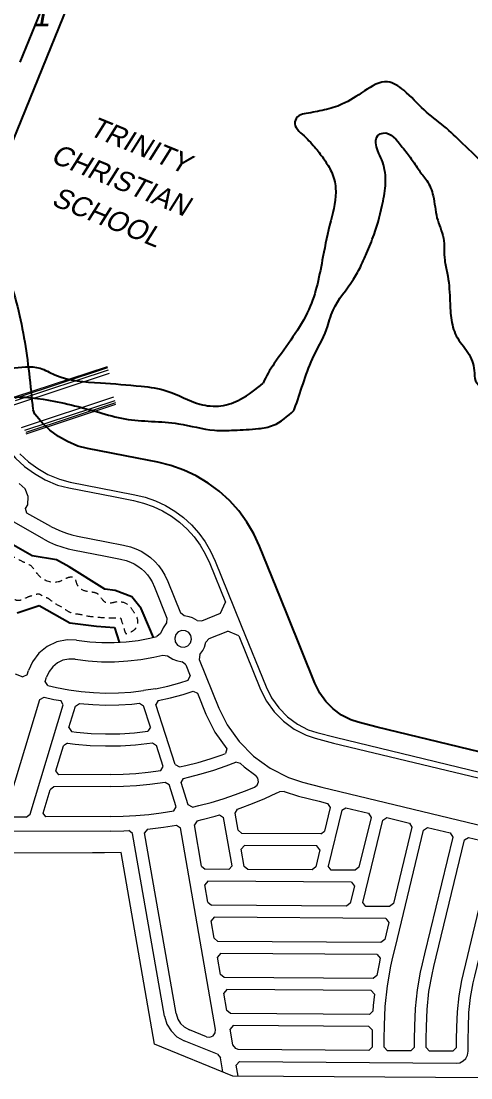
# Model space of a CAD drawing. Header units: inches. Extents: x -1369 to 1198, y -366 to 1398.
# Drawn here: x -499.01 to -489.01, y 978.18 to 1001.66 of the extents above; entities that cross this region are included whole.
import ezdxf
from ezdxf.enums import TextEntityAlignment as Align

# ---------------------------------------------------------------- set-up
doc = ezdxf.new("R2010")
doc.units = ezdxf.units.IN
doc.header["$MEASUREMENT"] = 0
doc.linetypes.add('DASHED', pattern=[0.75, 0.5, -0.25])
for name, color, linetype, lineweight in [('BLOCKINGS', 5, 'Continuous', 13), ('BOUNDARY', 3, 'Continuous', 13), ('LAGOON', 140, 'Continuous', 13), ('RIVER', 6, 'Continuous', 13), ('RIVER2', 6, 'Continuous', 13), ('SUBDIVIDION', 8, 'Continuous', 25)]:
    doc.layers.add(name, color=color, linetype=linetype, lineweight=lineweight)
for name, color, linetype in [('CREEK_RIVER', 7, 'Continuous'), ('Layer1', 7, 'Continuous'), ('PRIVATE', 181, 'Continuous'), ('SUBLOTS', 1, 'Continuous')]:
    doc.layers.add(name, color=color, linetype=linetype)
doc.styles.add('PX-0', font='leroy')

msp = doc.modelspace()

# ---------------------------------------------------------------- linework, layer by layer
at = {"layer": 'BLOCKINGS', "color": 8}
for p, q in [((-498.9217, 991.2669), (-499.0565, 991.3893)), ((-498.8533, 991.0981), (-498.9217, 991.2669)), ((-498.8649, 990.9163), (-498.8533, 991.0981)), ((-498.9113, 990.8338), (-498.8649, 990.9163)), ((-498.8824, 990.7309), (-498.9113, 990.8338)), ((-498.5044, 990.152), (-499.4866, 990.7019)), ((-498.3523, 990.4342), (-498.8824, 990.7309)), ((-497.7581, 990.2165), (-497.1129, 990.0911)), ((-497.1129, 990.0911), (-496.7307, 990.0168)), ((-497.8243, 989.9029), (-497.174, 989.7766)), ((-496.7307, 990.0168), (-496.5792, 989.9794)), ((-496.5792, 989.9794), (-496.459, 989.9367)), ((-496.459, 989.9367), (-496.3438, 989.8823)), ((-496.3438, 989.8823), (-496.2344, 989.8168)), ((-497.174, 989.7766), (-496.7997, 989.7037)), ((-496.7997, 989.7037), (-496.6714, 989.6721)), ((-496.6714, 989.6721), (-496.5814, 989.6401)), ((-496.5814, 989.6401), (-496.4949, 989.5993)), ((-496.2344, 989.8168), (-496.1325, 989.741)), ((-496.1325, 989.741), (-496.0384, 989.6552)), ((-496.0384, 989.6552), (-495.9533, 989.5605)), ((-496.4949, 989.5993), (-496.4129, 989.5501)), ((-496.4129, 989.5501), (-496.3366, 989.4934)), ((-496.3366, 989.4934), (-496.2661, 989.4291)), ((-496.2661, 989.4291), (-496.2023, 989.3582)), ((-495.9533, 989.5605), (-495.878, 989.4577)), ((-495.878, 989.4577), (-495.8132, 989.3481)), ((-496.2023, 989.3582), (-496.1458, 989.2811)), ((-496.1458, 989.2811), (-496.0973, 989.199)), ((-496.0973, 989.199), (-496.042, 989.0793)), ((-495.8132, 989.3481), (-495.7478, 989.2067)), ((-495.7478, 989.2067), (-495.4675, 988.513)), ((-496.042, 989.0793), (-495.7662, 988.3968)), ((-494.5725, 988.5028), (-494.4682, 988.7486)), ((-495.3847, 988.4455), (-495.4675, 988.513)), ((-495.2748, 988.4253), (-495.3847, 988.4455)), ((-494.9893, 988.3344), (-494.5725, 988.5028)), ((-495.7771, 988.2906), (-495.8526, 988.1779)), ((-495.7662, 988.3968), (-495.7771, 988.2906)), ((-495.1971, 988.3973), (-495.2748, 988.4253)), ((-495.0959, 988.341), (-495.1971, 988.3973)), ((-495.0959, 988.341), (-494.9893, 988.3344)), ((-496.1444, 987.9455), (-495.9887, 987.9828)), ((-495.907, 988.0516), (-495.9887, 987.9828)), ((-495.8526, 988.1779), (-495.907, 988.0516)), ((-494.8293, 987.9382), (-494.4125, 988.1066)), ((-494.1667, 988.0022), (-494.4125, 988.1066)), ((-494.1667, 988.0022), (-493.6852, 986.8108)), ((-497.7787, 987.9062), (-497.4805, 987.8697)), ((-497.4805, 987.8697), (-497.2124, 987.853)), ((-497.2124, 987.853), (-496.9438, 987.8522)), ((-496.9438, 987.8522), (-496.6757, 987.8674)), ((-496.6757, 987.8674), (-496.4089, 987.8986)), ((-496.4089, 987.8986), (-496.1444, 987.9455)), ((-494.9716, 987.6747), (-494.9351, 987.7487)), ((-494.9351, 987.7487), (-494.9014, 987.8594)), ((-494.8293, 987.9382), (-494.9014, 987.8594)), ((-496.3467, 987.4756), (-496.0572, 987.527)), ((-496.0572, 987.527), (-495.8597, 987.5743)), ((-495.8597, 987.5743), (-495.7543, 987.5569)), ((-495.7543, 987.5569), (-495.6381, 987.4837)), ((-495.0366, 987.5839), (-495.0492, 987.4778)), ((-495.0366, 987.5839), (-494.9716, 987.6747)), ((-497.8117, 987.4798), (-497.5198, 987.4441)), ((-497.5198, 987.4441), (-497.2264, 987.4258)), ((-497.2264, 987.4258), (-496.9323, 987.4249)), ((-496.9323, 987.4249), (-496.6388, 987.4416)), ((-496.6388, 987.4416), (-496.3467, 987.4756)), ((-495.6381, 987.4837), (-495.5542, 987.4498)), ((-495.5542, 987.4498), (-495.4272, 987.4234)), ((-495.3452, 987.3549), (-495.4272, 987.4234)), ((-495.3452, 987.3549), (-495.2474, 987.1129)), ((-495.0492, 987.4778), (-494.6111, 986.3935)), ((-499.1417, 987.1538), (-498.9696, 987.0896)), ((-498.8738, 987.137), (-498.9696, 987.0896)), ((-498.8738, 987.137), (-498.8458, 987.2293)), ((-498.4726, 986.9878), (-498.4443, 987.081)), ((-495.2928, 987.0162), (-495.2474, 987.1129)), ((-498.4193, 986.8952), (-498.4726, 986.9878)), ((-498.4193, 986.8952), (-498.2253, 986.8494)), ((-498.2253, 986.8494), (-497.9527, 986.7991)), ((-497.9527, 986.7991), (-497.6778, 986.7622)), ((-496.0212, 986.8263), (-496.2859, 986.7832)), ((-496.0212, 986.8263), (-495.7501, 986.8844)), ((-495.7501, 986.8844), (-495.4821, 986.9557)), ((-495.4821, 986.9557), (-495.2928, 987.0162)), ((-493.6852, 986.8108), (-493.5555, 986.5509)), ((-499.3612, 984.0561), (-498.5941, 986.5869)), ((-498.5941, 986.5869), (-498.5015, 986.6402)), ((-498.5015, 986.6402), (-498.2803, 986.588)), ((-498.2803, 986.588), (-498.1274, 986.5598)), ((-498.0719, 986.4685), (-498.1274, 986.5598)), ((-497.6778, 986.7622), (-497.4015, 986.7388)), ((-497.4015, 986.7388), (-497.1244, 986.7291)), ((-497.1244, 986.7291), (-496.8472, 986.733)), ((-496.8472, 986.733), (-496.5704, 986.7506)), ((-496.5704, 986.7506), (-496.2859, 986.7832)), ((-495.9603, 986.5663), (-496.0137, 986.4738)), ((-495.9603, 986.5663), (-495.6878, 986.6246)), ((-495.6878, 986.6246), (-495.4071, 986.6993)), ((-495.4071, 986.6993), (-495.1871, 986.7696)), ((-495.1871, 986.7696), (-495.0904, 986.7242)), ((-495.0904, 986.7242), (-494.9035, 986.2617)), ((-498.8091, 984.0364), (-498.0719, 986.4685)), ((-497.9457, 985.9641), (-497.8023, 986.4372)), ((-497.8023, 986.4372), (-497.7139, 986.4972)), ((-497.7139, 986.4972), (-497.4175, 986.4722)), ((-497.4175, 986.4722), (-497.1272, 986.462)), ((-497.1272, 986.462), (-496.8368, 986.4661)), ((-496.8368, 986.4661), (-496.547, 986.4845)), ((-496.547, 986.4845), (-496.3752, 986.5039)), ((-496.3752, 986.5039), (-496.2854, 986.446)), ((-496.1314, 985.9697), (-496.2854, 986.446)), ((-495.5824, 985.1401), (-496.0137, 986.4738)), ((-494.6111, 986.3935), (-494.4277, 986.0259)), ((-493.5555, 986.5509), (-493.3835, 986.3104)), ((-494.9035, 986.2617), (-494.7031, 985.8602)), ((-493.3835, 986.3104), (-493.1755, 986.1004)), ((-493.1755, 986.1004), (-492.9374, 985.9255)), ((-497.9457, 985.9641), (-497.8879, 985.8743)), ((-497.8879, 985.8743), (-497.7765, 985.8593)), ((-497.7765, 985.8593), (-497.4557, 985.8322)), ((-496.4907, 985.8458), (-496.1893, 985.8799)), ((-496.1314, 985.9697), (-496.1893, 985.8799)), ((-494.7031, 985.8602), (-494.4368, 985.4879)), ((-494.4277, 986.0259), (-494.1616, 985.654)), ((-492.9374, 985.9255), (-492.6744, 985.7903)), ((-497.9786, 985.617), (-498.0685, 985.5592)), ((-497.9786, 985.617), (-497.8055, 985.5938)), ((-497.4557, 985.8322), (-497.1339, 985.8209)), ((-497.1339, 985.8209), (-496.812, 985.8255)), ((-496.812, 985.8255), (-496.4907, 985.8458)), ((-496.4672, 985.5797), (-496.0901, 985.6223)), ((-496.0901, 985.6223), (-496.0003, 985.5644)), ((-494.1616, 985.654), (-493.8404, 985.3296)), ((-492.6744, 985.7903), (-492.4679, 985.7229)), ((-492.4679, 985.7229), (-492.0606, 985.6185)), ((-492.0606, 985.6185), (-487.5227, 984.5219)), ((-498.239, 984.9966), (-498.0685, 985.5592)), ((-497.8055, 985.5938), (-497.4716, 985.5656)), ((-497.4716, 985.5656), (-497.1367, 985.5538)), ((-497.1367, 985.5538), (-496.8017, 985.5585)), ((-496.8017, 985.5585), (-496.4672, 985.5797)), ((-495.8496, 985.0982), (-496.0003, 985.5644)), ((-494.5382, 985.3587), (-494.4676, 985.3856)), ((-494.4368, 985.4879), (-494.4676, 985.3856)), ((-495.3491, 985.1173), (-495.0758, 985.1875)), ((-495.0758, 985.1875), (-494.8054, 985.268)), ((-494.8054, 985.268), (-494.5382, 985.3587)), ((-494.4476, 985.1074), (-494.2342, 985.189)), ((-494.1298, 985.1664), (-494.2342, 985.189)), ((-494.1298, 985.1664), (-494.0504, 985.0862)), ((-493.8404, 985.3296), (-493.4731, 985.0599)), ((-498.1751, 984.911), (-498.239, 984.9966)), ((-497.0264, 984.917), (-498.1751, 984.911)), ((-497.0315, 984.9169), (-496.7444, 984.9239)), ((-496.7444, 984.9239), (-496.4628, 984.9414)), ((-496.4628, 984.9414), (-496.182, 984.9695)), ((-496.182, 984.9695), (-495.9063, 985.0077)), ((-495.9063, 985.0077), (-495.8496, 985.0982)), ((-495.5824, 985.1401), (-495.4899, 985.0868)), ((-495.4899, 985.0868), (-495.3491, 985.1173)), ((-495.2875, 984.8574), (-495.0045, 984.9301)), ((-495.0045, 984.9301), (-494.7244, 985.0135)), ((-494.7244, 985.0135), (-494.4476, 985.1074)), ((-494.0504, 985.0862), (-493.7917, 984.8963)), ((-493.4731, 985.0599), (-493.0663, 984.8508)), ((-496.4412, 984.6751), (-496.1504, 984.7043)), ((-496.1504, 984.7043), (-495.8096, 984.7515)), ((-495.8096, 984.7515), (-495.7191, 984.6948)), ((-495.559, 984.1997), (-495.7191, 984.6948)), ((-495.4532, 984.7405), (-495.3999, 984.8331)), ((-495.2934, 984.2462), (-495.4532, 984.7405)), ((-495.3999, 984.8331), (-495.2875, 984.8574)), ((-493.0663, 984.8508), (-492.7516, 984.748)), ((-492.7516, 984.748), (-492.3226, 984.6378)), ((-498.5228, 984.0604), (-498.3654, 984.5795)), ((-498.2798, 984.6434), (-498.3654, 984.5795)), ((-497.025, 984.6499), (-498.2798, 984.6434)), ((-497.025, 984.6499), (-496.7329, 984.657)), ((-496.7329, 984.657), (-496.4412, 984.6751)), ((-494.5131, 984.3801), (-494.2448, 984.4709)), ((-494.2448, 984.4709), (-493.9797, 984.5707)), ((-493.9797, 984.5707), (-493.823, 984.6358)), ((-493.5901, 984.3855), (-493.3225, 984.5074)), ((-493.3225, 984.5074), (-493.2651, 984.536)), ((-493.1586, 984.5438), (-493.2651, 984.536)), ((-493.1586, 984.5438), (-492.8412, 984.4402)), ((-492.3226, 984.6378), (-487.761, 983.5355)), ((-495.2005, 984.1935), (-495.2934, 984.2462)), ((-495.2005, 984.1935), (-495.0582, 984.226)), ((-495.0582, 984.226), (-494.7844, 984.2985)), ((-494.7844, 984.2985), (-494.5131, 984.3801)), ((-494.137, 984.1691), (-493.8617, 984.2727)), ((-493.8617, 984.2727), (-493.5901, 984.3855)), ((-492.8412, 984.4402), (-492.3832, 984.3228)), ((-492.3832, 984.3228), (-492.1928, 984.2768)), ((-492.1928, 984.2768), (-492.1371, 984.1856)), ((-498.8947, 983.9725), (-499.2974, 983.9704)), ((-498.8947, 983.9725), (-498.8091, 984.0364)), ((-498.4589, 983.9748), (-498.5228, 984.0604)), ((-497.0215, 983.9823), (-498.4589, 983.9748)), ((-497.0215, 983.9823), (-496.7383, 983.9886)), ((-496.7383, 983.9886), (-496.4555, 984.0044)), ((-496.4555, 984.0044), (-496.1734, 984.0298)), ((-496.1734, 984.0298), (-495.8922, 984.0647)), ((-495.8922, 984.0647), (-495.6149, 984.1087)), ((-495.6149, 984.1087), (-495.559, 984.1997)), ((-494.9815, 983.9148), (-494.6972, 983.99)), ((-494.6972, 983.99), (-494.5977, 984.02)), ((-494.5977, 984.02), (-494.5068, 983.9639)), ((-494.2519, 984.0568), (-494.1973, 984.1486)), ((-494.1859, 983.6781), (-494.2519, 984.0568)), ((-494.1973, 984.1486), (-494.137, 984.1691)), ((-492.1371, 984.1856), (-492.2636, 983.6621)), ((-491.8775, 984.1229), (-492.1783, 982.8776)), ((-491.8775, 984.1229), (-491.7864, 984.1786)), ((-491.7864, 984.1786), (-491.2843, 984.0572)), ((-491.2843, 984.0572), (-491.2286, 983.9661)), ((-496.1393, 983.7111), (-495.8474, 983.7473)), ((-495.8474, 983.7473), (-495.5562, 983.7935)), ((-495.5562, 983.7935), (-495.4693, 983.7314)), ((-495.0967, 983.8885), (-495.1558, 983.7995)), ((-494.9962, 982.8828), (-495.1558, 983.7995)), ((-495.0967, 983.8885), (-494.9815, 983.9148)), ((-494.32, 982.8915), (-494.5068, 983.9639)), ((-491.2286, 983.9661), (-491.4969, 982.8554)), ((-497.0171, 983.6619), (-499.4183, 983.6493)), ((-497.0171, 983.6619), (-496.7258, 983.6683)), ((-496.7258, 983.6683), (-496.6157, 983.6745)), ((-496.5321, 983.6081), (-496.6157, 983.6745)), ((-495.8246, 979.5464), (-496.5321, 983.6081)), ((-496.1982, 983.7058), (-496.2632, 983.6211)), ((-495.5644, 979.6089), (-496.2632, 983.6211)), ((-496.1982, 983.7058), (-496.1393, 983.7111)), ((-494.6891, 979.2525), (-495.4693, 983.7314)), ((-494.1044, 983.6091), (-494.1859, 983.6781)), ((-492.3477, 983.5963), (-494.1044, 983.6091)), ((-492.3477, 983.5963), (-492.2636, 983.6621)), ((-494.1131, 983.2601), (-494.0441, 983.3416)), ((-492.4299, 983.3299), (-494.0441, 983.3416)), ((-492.3642, 983.2457), (-492.4299, 983.3299)), ((-494.0462, 982.8759), (-494.1131, 983.2601)), ((-492.3642, 983.2457), (-492.4568, 982.8623)), ((-494.9962, 982.8828), (-494.9147, 982.8138)), ((-494.389, 982.81), (-494.9147, 982.8138)), ((-494.32, 982.8915), (-494.389, 982.81)), ((-493.9647, 982.8069), (-494.0462, 982.8759)), ((-492.5409, 982.7966), (-493.9647, 982.8069)), ((-492.4568, 982.8623), (-492.5409, 982.7966)), ((-492.1126, 982.7935), (-492.1783, 982.8776)), ((-491.4969, 982.8554), (-491.5811, 982.7896)), ((-491.5811, 982.7896), (-492.1126, 982.7935)), ((-494.8543, 982.5463), (-494.9234, 982.4648)), ((-494.8565, 982.0807), (-494.9234, 982.4648)), ((-491.6632, 982.5231), (-494.8543, 982.5463)), ((-491.5975, 982.439), (-491.6901, 982.0556)), ((-491.6632, 982.5231), (-491.5975, 982.439)), ((-494.8565, 982.0807), (-494.7749, 982.0116)), ((-491.7743, 981.9898), (-494.7749, 982.0116)), ((-491.6901, 982.0556), (-491.7743, 981.9898)), ((-494.7146, 981.7441), (-494.7836, 981.6626)), ((-494.7167, 981.2785), (-494.7836, 981.6626)), ((-490.8966, 981.7164), (-494.7146, 981.7441)), ((-490.8308, 981.6322), (-490.9234, 981.2489)), ((-490.8966, 981.7164), (-490.8308, 981.6322)), ((-494.7167, 981.2785), (-494.6352, 981.2094)), ((-491.0076, 981.1831), (-494.6352, 981.2094)), ((-490.9234, 981.2489), (-491.0076, 981.1831)), ((-494.5749, 980.9419), (-494.6439, 980.8604)), ((-491.089, 980.9166), (-494.5749, 980.9419)), ((-494.577, 980.4763), (-494.6439, 980.8604)), ((-491.0501, 980.7118), (-491.096, 980.4515)), ((-491.089, 980.9166), (-491.0226, 980.8329)), ((-491.0226, 980.8329), (-491.0501, 980.7118)), ((-494.4955, 980.4072), (-494.577, 980.4763)), ((-491.096, 980.4515), (-491.178, 980.3832)), ((-491.178, 980.3832), (-494.4955, 980.4072)), ((-494.4351, 980.1397), (-494.5042, 980.0582)), ((-494.4373, 979.6741), (-494.5042, 980.0582)), ((-491.2248, 980.1164), (-494.4351, 980.1397)), ((-491.2248, 980.1164), (-491.1537, 980.0367)), ((-491.1537, 980.0367), (-491.181, 979.7842)), ((-491.181, 979.7842), (-491.1863, 979.6563)), ((-495.8246, 979.5464), (-495.7709, 979.3721)), ((-495.5644, 979.6089), (-495.5257, 979.4833)), ((-494.3558, 979.6051), (-494.4373, 979.6741)), ((-491.2636, 979.5826), (-494.3558, 979.6051)), ((-491.1863, 979.6563), (-491.2636, 979.5826)), ((-495.7709, 979.3721), (-495.6752, 979.2169)), ((-495.5257, 979.4833), (-495.4657, 979.386)), ((-495.4657, 979.386), (-495.3832, 979.3069)), ((-495.3832, 979.3069), (-495.2686, 979.2426)), ((-494.2954, 979.3376), (-494.3645, 979.2561)), ((-491.2748, 979.3156), (-494.2954, 979.3376)), ((-491.2748, 979.3156), (-491.1998, 979.2396)), ((-495.6752, 979.2169), (-495.5436, 979.0907)), ((-495.5436, 979.0907), (-495.3846, 979.0014)), ((-494.8908, 979.0896), (-495.2686, 979.2426)), ((-494.3038, 978.9079), (-494.3645, 979.2561)), ((-491.2012, 979.0434), (-491.2025, 978.8565)), ((-491.1998, 979.2396), (-491.2012, 979.0434)), ((-494.6459, 978.7023), (-495.3846, 979.0014)), ((-494.2367, 978.8248), (-494.3038, 978.9079)), ((-494.1821, 978.8026), (-494.2367, 978.8248)), ((-491.2025, 978.8565), (-491.2786, 978.7815)), ((-494.6459, 978.7023), (-494.5788, 978.6192)), ((-494.5245, 978.3074), (-494.5788, 978.6192)), ((-491.2786, 978.7815), (-494.1821, 978.8026))]:
    msp.add_line(p, q, dxfattribs=at)
for points in [[(-499.3793, 992.2407), (-499.1352, 991.9523), (-498.9351, 991.768), (-498.7149, 991.6069), (-498.4766, 991.4706), (-498.2021, 991.3534), (-497.9502, 991.2876), (-496.9192, 991.0873), (-496.5121, 991.0081), (-496.287, 990.9525), (-496.0717, 990.876), (-495.8653, 990.7786), (-495.6694, 990.6613), (-495.4862, 990.525), (-495.3174, 990.3711), (-495.1647, 990.2012), (-495.0297, 990.017), (-494.9136, 989.8204), (-494.8163, 989.6102), (-494.4682, 988.7486)], [(-498.3523, 990.4342), (-498.2395, 990.3756), (-498.1232, 990.3244), (-498.0039, 990.2807), (-497.882, 990.2447), (-497.7581, 990.2165)], [(-498.5044, 990.152), (-498.378, 990.0865), (-498.2431, 990.027), (-498.1046, 989.9763), (-497.9631, 989.9345), (-497.8243, 989.9029)], [(-497.7787, 987.9062), (-497.9843, 987.9129), (-498.2171, 987.8644), (-498.4318, 987.7624), (-498.6165, 987.6126), (-498.7606, 987.4236), (-498.8458, 987.2293)], [(-497.8117, 987.4798), (-497.9472, 987.4842), (-498.0799, 987.4565), (-498.2024, 987.3984), (-498.3077, 987.313), (-498.3899, 987.2052), (-498.4443, 987.081)], [(-493.823, 984.6358), (-493.7608, 984.6839), (-493.7313, 984.7569), (-493.7426, 984.8347), (-493.7917, 984.8963)], [(-490.2666, 979.0367), (-490.2679, 978.8498), (-490.344, 978.7748), (-490.8605, 978.7785), (-490.9355, 978.8546), (-490.9342, 979.0415), (-490.932, 979.3402), (-490.9145, 979.7644), (-490.8649, 980.2239), (-490.7882, 980.659), (-490.7426, 980.8605), (-490.6875, 981.088), (-490.0605, 983.6838), (-489.9693, 983.7395), (-489.4672, 983.6181), (-489.4115, 983.527), (-490.0386, 980.9311), (-490.0925, 980.7082), (-490.1335, 980.5272), (-490.2035, 980.1301), (-490.2484, 979.7147), (-490.2645, 979.3241), (-490.2666, 979.0368)], [(-489.1301, 980.7115), (-489.1824, 980.495), (-489.217, 980.3426), (-489.2776, 979.9986), (-489.3158, 979.6452), (-489.33, 979.3014), (-489.3319, 979.0301), (-489.3332, 978.843), (-489.4093, 978.768), (-489.9259, 978.7717), (-490.0009, 978.8478), (-489.9995, 979.0349), (-489.9975, 979.3176), (-489.9819, 979.6948), (-489.939, 980.0925), (-489.8717, 980.4745), (-489.8325, 980.6473), (-489.779, 980.8684), (-489.152, 983.4642), (-489.0608, 983.5199), (-488.5587, 983.3986), (-488.503, 983.3074), (-489.1301, 980.7115)], [(-494.1832, 978.2151), (-494.2247, 978.4539), (-494.1557, 978.5354), (-489.3357, 978.5004), (-489.2531, 978.5129), (-489.1784, 978.5503), (-489.1189, 978.6089), (-489.0804, 978.6831), (-489.0667, 978.7656), (-489.0649, 979.0282), (-489.063, 979.2949), (-489.0493, 979.6253), (-489.0131, 979.9611), (-488.9551, 980.2899), (-488.9224, 980.4341), (-488.8705, 980.6488), (-488.2434, 983.2447), (-488.1523, 983.3004), (-487.8363, 983.224)], [(-494.8908, 979.0896), (-494.8134, 979.0804), (-494.7421, 979.1117), (-494.6964, 979.1749), (-494.6891, 979.2525)]]:
    msp.add_lwpolyline(points, dxfattribs=at)
for points in [[(-495.2329, 988.0057), (-495.2806, 988.0742), (-495.3534, 988.1152), (-495.4367, 988.1207), (-495.5142, 988.0894), (-495.5704, 988.0276), (-495.5942, 987.9476), (-495.5809, 987.8651), (-495.5332, 987.7965), (-495.4605, 987.7555), (-495.3771, 987.7501), (-495.2997, 987.7814), (-495.2435, 987.8431), (-495.2196, 987.9232), (-495.2329, 988.0057)], [(-491.4117, 982.0709), (-490.969, 983.9033), (-490.8779, 983.959), (-490.3757, 983.8377), (-490.3201, 983.7465), (-490.7302, 982.0486), (-490.8144, 981.9829), (-491.3459, 981.9867)]]:
    msp.add_lwpolyline(points, close=True, dxfattribs=at)
at = {"layer": 'BOUNDARY', "color": 8}
for p, q in [((-497.4241, 983.1791), (-508.5654, 983.1209)), ((-497.157, 983.1804), (-497.4241, 983.1791)), ((-496.7832, 983.1823), (-497.157, 983.1804)), ((-496.041, 978.9215), (-496.7832, 983.1823)), ((-494.2985, 978.2159), (-496.041, 978.9215)), ((-488.6705, 978.1751), (-494.2985, 978.2159))]:
    msp.add_line(p, q, dxfattribs=at)
msp.add_lwpolyline([(-499.0387, 992.0449), (-498.8501, 991.8713), (-498.6421, 991.7191), (-498.417, 991.5903), (-498.1588, 991.4801), (-497.9205, 991.4178), (-496.8937, 991.2183), (-496.4833, 991.1385), (-496.2485, 991.0805), (-496.0208, 990.9996), (-495.8023, 990.8965), (-495.5951, 990.7724), (-495.4012, 990.6282), (-495.2225, 990.4653), (-495.061, 990.2855), (-494.9181, 990.0906), (-494.7953, 989.8826), (-494.6938, 989.6633), (-494.2718, 988.6191), (-494.1154, 988.2317), (-493.5634, 986.8657), (-493.4408, 986.62), (-493.2811, 986.3968), (-493.088, 986.2018), (-492.8669, 986.0394), (-492.6228, 985.9139), (-492.4305, 985.8512), (-492.0284, 985.7481), (-487.5649, 984.6695)], dxfattribs=at)
at = {"layer": 'CREEK_RIVER', "color": 8}
for points, knots in [([(-482.6297, 991.5203), (-482.6174, 991.5909), (-482.5633, 991.7546), (-482.5207, 991.9996), (-482.5282, 992.3003), (-482.3145, 992.5199), (-482.4887, 993.0589), (-482.3723, 993.734), (-482.5455, 994.4956), (-482.7141, 995.0397), (-482.9597, 995.442), (-483.1855, 995.8904), (-483.3639, 996.5673), (-483.5777, 997.1839), (-483.739, 997.7498), (-483.9885, 998.0642), (-484.0816, 998.6093), (-484.5842, 998.4428), (-484.9135, 998.3371), (-485.339, 998.1802), (-485.695, 998.0842), (-486.0351, 998.0504), (-486.2045, 997.8249), (-486.0774, 997.5669), (-486.1019, 997.2641), (-486.064, 996.8481), (-486.0761, 996.4306), (-486.0375, 996.0509), (-485.9884, 995.7621), (-485.9776, 995.4734), (-486.0756, 995.1656), (-486.3608, 994.98), (-486.6043, 994.7622), (-486.855, 994.5752), (-487.1495, 994.4565), (-487.4563, 994.4054), (-487.8042, 994.4699), (-488.0703, 994.7339), (-488.2657, 995.0909), (-488.5681, 995.4237), (-488.5432, 995.8691), (-488.6554, 996.2803), (-488.5025, 996.7327), (-488.3864, 997.1355), (-488.2556, 997.4982), (-488.3637, 998.204), (-488.9916, 998.7408), (-489.5941, 999.3383), (-490.0822, 999.6885), (-490.4165, 1000.0881), (-490.9024, 1000.416), (-491.3999, 1000.1009), (-491.8087, 999.8167), (-492.2678, 999.683), (-492.5857, 999.6241), (-492.8395, 999.5881), (-492.9958, 999.3548), (-492.6929, 999.1001), (-492.4672, 998.8588), (-492.2628, 998.5849), (-492.0855, 998.3063), (-491.9608, 997.8347), (-492.1411, 997.198), (-492.2882, 996.4929), (-492.4064, 995.8267), (-492.6748, 994.9787), (-493.2123, 994.326), (-493.5673, 993.7717), (-493.6295, 993.6175)], [0.40338757, 0.40338757, 0.40338757, 0.40338757, 0.40410731, 0.4050568, 0.40589578, 0.40703704, 0.40767003, 0.41125092, 0.41379197, 0.41538818, 0.41692488, 0.41848428, 0.4203933, 0.4238823, 0.42510041, 0.42612681, 0.42806353, 0.42901368, 0.43066014, 0.43176338, 0.4334808, 0.43440341, 0.43503868, 0.43593689, 0.4369788, 0.43807268, 0.44010255, 0.44114836, 0.44188419, 0.44302886, 0.44403384, 0.44492027, 0.4463267, 0.44733745, 0.44801428, 0.449487, 0.45039632, 0.45142953, 0.45307528, 0.45454815, 0.45564574, 0.45736985, 0.45870761, 0.46028759, 0.46162534, 0.46246432, 0.46725274, 0.46916806, 0.47106532, 0.47316354, 0.47451412, 0.47636075, 0.47829815, 0.47966482, 0.48104338, 0.48158697, 0.4821499, 0.4833913, 0.48467997, 0.48572086, 0.48674726, 0.48798407, 0.49045652, 0.49317119, 0.4952427, 0.49721727, 0.50197472, 0.50364253, 0.50364253, 0.50364253, 0.50364253]), ([(-492.9433, 993.0102), (-492.9389, 993.0214), (-492.7945, 993.3905), (-492.6388, 994.0406), (-492.2179, 994.7126), (-492.0741, 995.3775), (-491.6798, 995.7826), (-491.4529, 996.2144), (-491.3071, 996.5507), (-491.1122, 997.0154), (-490.9743, 997.5636), (-490.8751, 998.1196), (-490.9466, 998.5138), (-491.097, 998.8006), (-491.1635, 999.096), (-490.8194, 999.2542), (-490.5673, 998.8971), (-490.33, 998.6205), (-490.173, 998.3499), (-489.9586, 998.1091), (-489.813, 997.7441), (-489.7971, 997.2921), (-489.5707, 996.8442), (-489.6213, 996.414), (-489.5006, 995.9778), (-489.4749, 995.5446), (-489.4621, 995.0746), (-489.3616, 994.6405), (-489.0569, 994.3209), (-488.9165, 993.975), (-488.943, 993.5527), (-488.5381, 993.4675), (-488.22, 993.2633), (-487.9148, 993.08), (-487.481, 993.0467), (-486.9675, 992.9329), (-486.5605, 993.2967), (-486.0932, 993.4466), (-485.8396, 993.8042), (-485.4834, 994.0526), (-485.3723, 994.4209), (-485.2729, 994.7227), (-485.1913, 995.1613), (-485.1401, 995.6967), (-485.1003, 996.157), (-484.9372, 996.4618), (-484.6302, 996.3302), (-484.5761, 996.0168), (-484.2869, 995.8401), (-484.1983, 995.5187), (-484.1715, 995.148), (-483.8631, 994.9161), (-483.5914, 994.6638), (-483.607, 994.2577), (-483.7874, 993.6511), (-483.7388, 992.9581), (-483.4785, 992.2304), (-483.7713, 991.8377), (-483.8265, 991.5377), (-483.8218, 991.4262)], [0.082395248, 0.082395248, 0.082395248, 0.082395248, 0.082518358, 0.086459264, 0.088884147, 0.090387898, 0.093131589, 0.094323368, 0.095260096, 0.096796618, 0.099357353, 0.100890788, 0.102438919, 0.103163254, 0.104304438, 0.104729984, 0.106499774, 0.107584369, 0.10861325, 0.109564492, 0.110800908, 0.112442601, 0.114036847, 0.11565632, 0.116626168, 0.118537641, 0.11996729, 0.121352024, 0.122856025, 0.124269885, 0.125036601, 0.126701055, 0.127468191, 0.128957606, 0.130115361, 0.131831047, 0.133874088, 0.135150722, 0.136630657, 0.138110592, 0.139347012, 0.140339927, 0.141309775, 0.143798766, 0.145645307, 0.146120928, 0.146813729, 0.148185575, 0.149127352, 0.149939946, 0.151416345, 0.152627201, 0.153638443, 0.154973219, 0.156334867, 0.160048592, 0.161784011, 0.163532564, 0.16462388, 0.16462388, 0.16462388, 0.16462388])]:
    msp.add_open_spline(points, degree=3, knots=knots, dxfattribs=at)
for points in [[(-512.9988, 980.8418), (-513.0246, 982.1338), (-512.5169, 983.221), (-512.2993, 983.8371), (-511.7916, 984.1271), (-511.677, 984.2318), (-511.1992, 984.5947), (-509.4705, 985.9029), (-508.1649, 987.0626), (-506.9681, 988.0411), (-504.3207, 990.288), (-503.4865, 991.1578), (-502.7249, 991.8464), (-502.2897, 992.39), (-501.5281, 993.0061), (-500.6215, 993.586), (-499.8961, 993.8759), (-499.2433, 993.9484), (-498.5905, 993.9484), (-498.2641, 993.8034), (-497.2487, 993.6222), (-496.342, 993.5497), (-495.7618, 993.441), (-495.0364, 993.1511), (-494.565, 993.1148), (-494.1298, 993.2598), (-493.6295, 993.6175)], [(-511.9734, 980.3644), (-511.8278, 981.264), (-512.1905, 981.6989), (-512.0817, 982.5325), (-511.6465, 983.1486), (-511.2476, 983.6922), (-510.5948, 984.3445), (-509.5793, 984.9606), (-509.0716, 985.5405), (-508.6001, 985.9391), (-508.0198, 986.374), (-506.4604, 987.7874), (-505.3361, 988.5847), (-503.1601, 990.7592), (-501.8545, 991.8826), (-501.1292, 992.7887), (-500.3313, 993.1511), (-499.5697, 993.296), (-498.518, 993.2598), (-497.285, 992.9699), (-496.7047, 992.8249), (-495.5079, 992.7162), (-494.71, 992.5712), (-494.2748, 992.5712), (-493.7308, 992.6075), (-493.4044, 992.6799), (-492.9433, 993.0102)]]:
    msp.add_spline(points, degree=3, dxfattribs=at)
at = {"layer": 'LAGOON', "color": 8, "linetype": 'DASHED', "ltscale": 0.3, "start_tangent": (-264.092309, 142.3209484), "end_tangent": (-264.092309, 142.3209484)}
msp.add_spline([(-501.1233, 991.1311), (-501.1876, 991.2305), (-501.157, 991.3376), (-501.0636, 991.3759), (-501.0329, 991.4906), (-500.9901, 991.6038), (-500.9809, 991.6941), (-500.9042, 991.8185), (-500.7848, 991.9348), (-500.6714, 991.9134), (-500.5535, 991.8736), (-500.4372, 991.7726), (-500.4019, 991.5982), (-500.4601, 991.485), (-500.5214, 991.3411), (-500.5102, 991.1244), (-500.3786, 990.9317), (-500.2836, 990.8766), (-500.1948, 990.8475), (-500.1336, 990.8093), (-500.0846, 990.7496), (-499.8194, 990.2956), (-499.5653, 990.0566), (-499.4756, 989.9558), (-499.4196, 989.9148), (-499.3486, 989.8438), (-499.1506, 989.7393), (-498.9616, 989.6419), (-498.7901, 989.5546), (-498.5895, 989.3122), (-498.1883, 989.199), (-498.033, 989.2637), (-497.9457, 989.2992), (-497.826, 989.2895), (-497.7742, 989.1667), (-497.6804, 989.0374), (-497.4345, 988.9695), (-497.305, 988.9307), (-497.195, 988.7981), (-497.0994, 988.7287), (-496.902, 988.7514), (-496.6399, 988.6932), (-496.5008, 988.5283), (-496.4296, 988.399), (-496.4232, 988.2308), (-496.4976, 988.1306), (-496.6076, 988.0757), (-496.6396, 988.062), (-496.661, 988.0525), (-496.6751, 988.0472), (-496.679, 988.0464), (-496.6812, 988.0506), (-496.6885, 988.0632), (-496.7224, 988.1612), (-496.7875, 988.3687), (-496.7968, 988.3919), (-496.8448, 988.4027), (-497.1907, 988.4089), (-497.5626, 988.4492), (-497.7494, 988.4868), (-497.8904, 988.5115), (-498.0701, 988.6168), (-498.3072, 988.7577), (-498.4353, 988.8477), (-498.5359, 988.8872), (-498.6006, 988.9303), (-498.7085, 988.916), (-498.8523, 988.8693), (-499.014, 988.801), (-499.1255, 988.7974), (-499.2081, 988.8872), (-499.2441, 988.995), (-499.3483, 989.0632), (-499.4634, 989.1566), (-499.4849, 989.25), (-499.5137, 989.3506), (-499.6071, 989.5589), (-499.9531, 989.8938), (-500.3988, 990.0769), (-500.6009, 990.1576), (-500.7842, 990.4126), (-500.8633, 990.8041), (-501.0682, 991.0914), (-501.1233, 991.1311)], degree=3, dxfattribs=at)
at = {"layer": 'Layer1', "color": 8, "linetype": 'Continuous', "ltscale": 0.1}
for p, q in [((-499.0311, 1000.7528), (-495.425, 1009.5848)), ((-499.9757, 997.1041), (-494.9576, 1009.3941))]:
    msp.add_line(p, q, dxfattribs=at)
msp.add_lwpolyline([(-487.4449, 985.0904), (-491.0952, 985.9725), (-491.5176, 986.0807), (-491.6808, 986.134), (-491.8854, 986.2392), (-492.0711, 986.3755), (-492.233, 986.5391), (-492.3669, 986.7262), (-492.4775, 986.948), (-493.0736, 988.4231), (-493.2445, 988.8461), (-493.7091, 989.996), (-493.8336, 990.265), (-493.9899, 990.5296), (-494.1716, 990.7775), (-494.3771, 991.0061), (-494.6043, 991.2133), (-494.8509, 991.3968), (-495.1145, 991.5547), (-495.3922, 991.6857), (-495.6819, 991.7886), (-495.9698, 991.8597), (-496.4287, 991.949), (-497.536, 992.1641), (-497.7512, 992.2203), (-497.9799, 992.318), (-498.1823, 992.4337), (-498.3697, 992.5709), (-498.5374, 992.7252), (-498.7083, 992.9272), (-498.739, 993.0245)], dxfattribs=at)
msp.add_open_spline([(-499.9757, 997.1041), (-499.844, 996.948), (-499.6941, 996.7572), (-499.5359, 996.4932), (-499.4543, 996.3328), (-499.1688, 995.6813), (-499.0391, 995.161), (-498.8561, 994.1022), (-498.8029, 993.5627), (-498.7502, 993.033)], degree=3, knots=[13.0994617, 13.0994617, 13.0994617, 13.0994617, 14.3952058, 14.3952058, 16.240666, 16.240666, 21.7147745, 21.7147745, 27.1765311, 27.1765311, 27.1765311, 27.1765311], dxfattribs=at)
at = {"layer": 'RIVER', "color": 8}
for points in [[(-497.0997, 993.9831), (-499.1572, 993.3045)], [(-498.9008, 992.4926), (-496.9047, 993.151)]]:
    msp.add_lwpolyline(points, dxfattribs=at)
at = {"layer": 'RIVER2', "color": 8}
for p, q in [((-497.0913, 993.9578), (-499.1492, 993.279)), ((-497.0746, 993.907), (-499.1454, 993.224)), ((-497.0495, 993.831), (-499.1797, 993.1283)), ((-496.9549, 993.3032), (-499.0102, 992.6252)), ((-496.9298, 993.2271), (-498.9351, 992.5656)), ((-496.913, 993.1764), (-498.9088, 992.5181))]:
    msp.add_line(p, q, dxfattribs=at)
at = {"layer": 'SUBLOTS', "color": 8}
for p, q in [((-499.0989, 988.5153), (-498.6063, 988.6747)), ((-498.6063, 988.6747), (-497.93, 988.2884)), ((-497.93, 988.2884), (-497.3324, 988.2127)), ((-497.3324, 988.2127), (-496.937, 988.1878)), ((-496.937, 988.1878), (-496.8301, 987.8587))]:
    msp.add_line(p, q, dxfattribs=at)
msp.add_lwpolyline([(-496.0638, 987.9648), (-496.2938, 988.5063), (-496.3375, 988.6071), (-496.5503, 988.8703), (-496.9225, 989.0059), (-497.1458, 989.0394), (-497.9419, 989.531), (-498.2232, 989.6886), (-498.7669, 989.7777), (-499.3347, 990.1054), (-499.8894, 990.6983), (-499.988, 990.9649), (-500.3292, 991.454), (-500.1879, 991.8179), (-500.5942, 992.0482)], dxfattribs=at)

# ---------------------------------------------------------------- texts
at = {"layer": 'PRIVATE', "color": 8, "style": 'PX-0', "oblique": 10}
for s, p in [('TRINITY', (-496.4937, 998.5743)), ('CHRISTIAN', (-496.9265, 997.8031)), ('SCHOOL', (-497.2324, 996.9798))]:
    msp.add_text(s, height=0.45, rotation=337.78239, dxfattribs=at).set_placement(p, align=Align.BOTTOM_CENTER)
at = {"layer": 'SUBDIVIDION', "color": 8, "style": 'PX-0', "oblique": 10}
msp.add_text('P H A S E    1', height=0.54, dxfattribs=at).set_placement((-500.6022, 1001.3901), align=Align.BOTTOM_CENTER)

doc.saveas('drawing.dxf')
